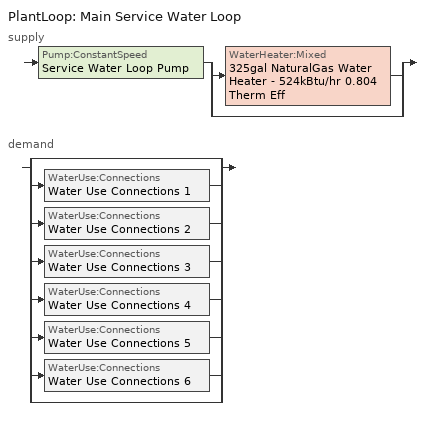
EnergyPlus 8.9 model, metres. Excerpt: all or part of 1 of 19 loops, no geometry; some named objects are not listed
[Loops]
PlantLoop 'Main Service Water Loop'
 supply: Pump:ConstantSpeed 'Service Water Loop Pump' > split
  | WaterHeater:Mixed '325gal NaturalGas Water Heater - 524kBtu/hr 0.804 Therm Eff'
  | bypass
 demand: split
  | bypass
  | WaterUse:Connections 'Water Use Connections 1'
  | WaterUse:Connections 'Water Use Connections 2'
  | WaterUse:Connections 'Water Use Connections 3'
  | WaterUse:Connections 'Water Use Connections 4'
  | WaterUse:Connections 'Water Use Connections 5'
  | WaterUse:Connections 'Water Use Connections 6'
  | bypass
[SetpointManager:Scheduled]
Service hot water setpoint manager: Control Variable=Temperature; Schedule=Service Water Loop Temp - 140F
[PlantLoop]
Main Service Water Loop: Fluid Type=Water; Plant Equipment Operation Scheme=Main Service Water Loop Operation Schemes; Maximum Loop Temperature {C}=60; Minimum Loop Temperature {C}=10; Maximum Loop Flow Rate {m3/s}=Autosize; Minimum Loop Flow Rate {m3/s}=0; Plant Loop Volume {m3}=Autocalculate; Load Distribution Scheme=Optimal; Plant Loop Demand Calculation Scheme=SingleSetpoint
[Sizing:Plant]
Main Service Water Loop: Loop Type=Heating; Design Loop Exit Temperature {C}=60; Loop Design Temperature Difference {deltaC}=5; Sizing Option=NonCoincident; Zone Timesteps in Averaging Window=1; Coincident Sizing Factor Mode=None
[Pump:ConstantSpeed]
Service Water Loop Pump: Design Flow Rate {m3/s}=Autosize; Design Pump Head {Pa}=320408; Design Power Consumption {W}=Autosize; Motor Efficiency=0.855; Fraction of Motor Inefficiencies to Fluid Stream=0; Pump Control Type=Intermittent; Design Power Sizing Method=PowerPerFlowPerPressure; Design Electric Power per Unit Flow Rate {W/(m3/s)}=348701.1; Design Shaft Power per Unit Flow Rate per Unit Head=1.28205
[PlantEquipmentOperationSchemes]
Main Service Water Loop Operation Schemes: Control Scheme Object Type 1=PlantEquipmentOperation:HeatingLoad; Control Scheme Name 1=Main Service Water Loop Heating Operation Scheme; Control Scheme Schedule Name 1=Always On Discrete
[PlantEquipmentList]
Main Service Water Loop Heating Equipment List: WaterHeater:Mixed, 325gal NaturalGas Water Heater - 524kBtu/hr 0.804 Therm Eff
[PlantEquipmentOperation:HeatingLoad]
Main Service Water Loop Heating Operation Scheme: Load Range Lower Limit 1 {W}=0; Load Range Upper Limit 1 {W}=1000000000; Range Equipment List Name 1=Main Service Water Loop Heating Equipment List
[WaterHeater:Mixed]
325gal NaturalGas Water Heater - 524kBtu/hr 0.804 Therm Eff: Tank Volume {m3}=1.22968; Setpoint Temperature Schedule=Service Water Loop Temp - 140F; Deadband Temperature Difference {deltaC}=2; Maximum Temperature Limit {C}=82.2222; Heater Control Type=Cycle; Heater Maximum Capacity {W}=153474; Heater Ignition Minimum Flow Rate {m3/s}=0; Heater Ignition Delay {s}=0; Heater Fuel Type=NaturalGas; Heater Thermal Efficiency=0.804029; Part Load Factor Curve=SWH-EFFFPLR-NECB2011; Off Cycle Parasitic Fuel Consumption Rate {W}=20; Off Cycle Parasitic Fuel Type=NaturalGas; Off Cycle Parasitic Heat Fraction to Tank=0.8; On Cycle Parasitic Fuel Consumption Rate {W}=0; On Cycle Parasitic Fuel Type=NaturalGas; On Cycle Parasitic Heat Fraction to Tank=0; Ambient Temperature Indicator=Schedule; Ambient Temperature Schedule=Water Heater Ambient Temp Schedule - 70F; Off Cycle Loss Coefficient to Ambient Temperature {W/K}=15.8993; Off Cycle Loss Fraction to Zone=1; On Cycle Loss Coefficient to Ambient Temperature {W/K}=15.8993; On Cycle Loss Fraction to Zone=1; Use Side Effectiveness=1; Source Side Effectiveness=1; Use Side Design Flow Rate {m3/s}=Autosize; Source Side Design Flow Rate {m3/s}=Autosize; Indirect Water Heating Recovery Time {hr}=1.5; Source Side Flow Control Mode=IndirectHeatPrimarySetpoint
[WaterUse:Connections]
Name | Water Use Equipment Name 1
Water Use Connections 1 | Guest room-space function Service Water Use 5.05gal/min
Water Use Connections 2 | Laboratory - classrooms-space function Service Water Use 1.42gal/min
Water Use Connections 3 | Laboratory - other-space function Service Water Use 1.42gal/min
Water Use Connections 4 | Laundry/washing area-space function Service Water Use 0.47gal/min
Water Use Connections 5 | Lobby - hotel-space function Service Water Use 0.47gal/min
Water Use Connections 6 | Lobby - space designed to ansi/ies rp-28 (used primarily by residents)-space function Service Water Use 0.47gal/min
[WaterUse:Equipment]
Name | Peak Flow Rate {m3/s} | Flow Rate Fraction Schedule | Target Temperature Schedule | Zone | Sensible Fraction Schedule | Latent Fraction Schedule
Guest room-space function Service Water Use 5.05gal/min | 0.000318674 | NECB-F-Service Water Heating | Schedule Ruleset 5 | Sp-Guest room-Space Function Sys-1 Flr-4 Sch-F HPlcmt-core ZN | Schedule Ruleset 3 | Schedule Ruleset 4
Laboratory - classrooms-space function Service Water Use 1.42gal/min | 8.96271e-05 | NECB-D-Service Water Heating | Schedule Ruleset 8 | Sp-Laboratory - classrooms-Space Function Sys-3 Flr-4 Sch-D HPlcmt-south ZN | Schedule Ruleset 6 | Schedule Ruleset 7
Laboratory - other-space function Service Water Use 1.42gal/min | 8.96271e-05 | NECB-A-Service Water Heating | Schedule Ruleset 11 | Sp-Laboratory - other-Space Function Sys-3 Flr-4 Sch-A HPlcmt-east ZN | Schedule Ruleset 9 | Schedule Ruleset 10
Laundry/washing area-space function Service Water Use 0.47gal/min | 2.98757e-05 | NECB-C-Service Water Heating | Schedule Ruleset 14 | Sp-Laundry/Washing area-Space Function Sys-3 Flr-4 Sch-C HPlcmt-north ZN | Schedule Ruleset 12 | Schedule Ruleset 13
Lobby - hotel-space function Service Water Use 0.47gal/min | 2.98757e-05 | NECB-H-Service Water Heating | Schedule Ruleset 17 | Sp-Lobby - hotel-Space Function Sys-3 Flr-3 Sch-H HPlcmt-east ZN | Schedule Ruleset 15 | Schedule Ruleset 16
Lobby - space designed to ansi/ies rp-28 (used primarily by residents)-space function Service Water Use 0.47gal/min | 2.98757e-05 | NECB-B-Service Water Heating | Schedule Ruleset 20 | Sp-Lobby - space designed to ANSI/IES RP-28 (used primarily by residents)-Space Function Sys-3 Flr-1 Sch-B HPlcmt-north ZN | Schedule Ruleset 18 | Schedule Ruleset 19
[Schedule:Day:Interval]
NECB-A-Service Water Heating Default; NECB-A-Service Water Heating Default|Wkdy Day: No, 07:00, 0.05, 08:00, 0.1, 10:00, 0.5, 16:00, 0.9, 17:00, 0.7, 18:00, 0.5, 19:00, 0.3, 22:00, 0.2, 24:00, 0.05
NECB-A-Service Water Heating Sat Day; NECB-A-Service Water Heating Sun|Hol Day; NECB-D-Service Water Heating Sat Day; NECB-D-Service Water Heating Sun|Hol Day; Schedule Day 12; Schedule Day 15; Schedule Day 18; Schedule Day 21; Schedule Day 24; Schedule Day 9: No, 24:00, 0.05
NECB-B-Service Water Heating Default; NECB-B-Service Water Heating Default|Wkdy Day: No, 01:00, 0.6, 02:00, 0.5, 09:00, 0.05, 11:00, 0.7, 12:00, 0.4, 13:00, 0.5, 15:00, 0.6, 16:00, 0.4, 18:00, 0.3, 19:00, 0.4, 20:00, 0.5, 22:00, 0.8, 24:00, 0.9
NECB-B-Service Water Heating Sat Day: No, 01:00, 0.7, 02:00, 0.6, 09:00, 0.05, 11:00, 0.7, 12:00, 0.4, 13:00, 0.5, 15:00, 0.6, 16:00, 0.4, 18:00, 0.3, 19:00, 0.4, 20:00, 0.5, 22:00, 0.8, 24:00, 0.9
NECB-B-Service Water Heating Sun|Hol Day: No, 01:00, 0.5, 02:00, 0.6, 09:00, 0.05, 11:00, 0.7, 12:00, 0.4, 13:00, 0.5, 15:00, 0.6, 16:00, 0.4, 18:00, 0.3, 19:00, 0.4, 20:00, 0.5, 22:00, 0.8, 24:00, 0.5
NECB-C-Service Water Heating Default; NECB-C-Service Water Heating Default|Wkdy Day: No, 08:00, 0.05, 09:00, 0.1, 10:00, 0.2, 11:00, 0.3, 12:00, 0.4, 16:00, 0.8, 17:00, 0.6, 18:00, 0.4, 19:00, 0.3, 21:00, 0.2, 24:00, 0.05
NECB-C-Service Water Heating Sat Day: No, 08:00, 0.05, 09:00, 0.1, 10:00, 0.2, 11:00, 0.3, 12:00, 0.5, 16:00, 0.9, 17:00, 0.7, 18:00, 0.5, 19:00, 0.3, 21:00, 0.2, 24:00, 0.05
NECB-C-Service Water Heating Sun|Hol Day: No, 08:00, 0.05, 09:00, 0.1, 10:00, 0.2, 11:00, 0.3, 12:00, 0.5, 17:00, 0.9, 18:00, 0.5, 19:00, 0.3, 24:00, 0.05
NECB-D-Service Water Heating Default; NECB-D-Service Water Heating Default|Wkdy Day: No, 08:00, 0.05, 10:00, 0.5, 16:00, 0.9, 17:00, 0.7, 18:00, 0.3, 21:00, 0.5, 22:00, 0.3, 24:00, 0.05
NECB-F-Service Water Heating Default; NECB-F-Service Water Heating Default|Wkdy Day; NECB-F-Service Water Heating Sat Day; NECB-F-Service Water Heating Sun|Hol Day: No, 01:00, 0.35, 02:00, 0.21, 03:00, 0.14, 05:00, 0.07, 06:00, 0.14, 07:00, 0.28, 08:00, 0.42, 09:00, 0.63, 10:00, 0.49, 12:00, 0.35, 13:00, 0.28, 14:00, 0.35, 15:00, 0.28, 19:00, 0.21, 20:00, 0.35, 24:00, 0.49
NECB-H-Service Water Heating Default; NECB-H-Service Water Heating Default|Wkdy Day; NECB-H-Service Water Heating Sat Day; NECB-H-Service Water Heating Sun|Hol Day: No, 24:00, 0.9
Schedule Day 10; Schedule Day 13; Schedule Day 16; Schedule Day 19; Schedule Day 22; Schedule Day 25; Service Water Loop Temp - 140F Default: No, 24:00, 60
Schedule Day 11; Schedule Day 14; Schedule Day 17; Schedule Day 20; Schedule Day 23; Schedule Day 8: No, 24:00, 0.2
Water Heater Ambient Temp Schedule - 70F Default: No, 24:00, 21.1111
[Schedule:Week:Daily]
NECB-A-Service Water Heating Week Rule - Jan1-Dec31: NECB-A-Service Water Heating Sun|Hol Day, NECB-A-Service Water Heating Default|Wkdy Day, NECB-A-Service Water Heating Default|Wkdy Day, NECB-A-Service Water Heating Default|Wkdy Day, NECB-A-Service Water Heating Default|Wkdy Day, NECB-A-Service Water Heating Default|Wkdy Day, NECB-A-Service Water Heating Sat Day, NECB-A-Service Water Heating Default, NECB-A-Service Water Heating Default, NECB-A-Service Water Heating Default, NECB-A-Service Water Heating Default, NECB-A-Service Water Heating Default
NECB-B-Service Water Heating Week Rule - Jan1-Dec31: NECB-B-Service Water Heating Sun|Hol Day, NECB-B-Service Water Heating Default|Wkdy Day, NECB-B-Service Water Heating Default|Wkdy Day, NECB-B-Service Water Heating Default|Wkdy Day, NECB-B-Service Water Heating Default|Wkdy Day, NECB-B-Service Water Heating Default|Wkdy Day, NECB-B-Service Water Heating Sat Day, NECB-B-Service Water Heating Default, NECB-B-Service Water Heating Default, NECB-B-Service Water Heating Default, NECB-B-Service Water Heating Default, NECB-B-Service Water Heating Default
NECB-C-Service Water Heating Week Rule - Jan1-Dec31: NECB-C-Service Water Heating Sun|Hol Day, NECB-C-Service Water Heating Default|Wkdy Day, NECB-C-Service Water Heating Default|Wkdy Day, NECB-C-Service Water Heating Default|Wkdy Day, NECB-C-Service Water Heating Default|Wkdy Day, NECB-C-Service Water Heating Default|Wkdy Day, NECB-C-Service Water Heating Sat Day, NECB-C-Service Water Heating Default, NECB-C-Service Water Heating Default, NECB-C-Service Water Heating Default, NECB-C-Service Water Heating Default, NECB-C-Service Water Heating Default
NECB-D-Service Water Heating Week Rule - Jan1-Dec31: NECB-D-Service Water Heating Sun|Hol Day, NECB-D-Service Water Heating Default|Wkdy Day, NECB-D-Service Water Heating Default|Wkdy Day, NECB-D-Service Water Heating Default|Wkdy Day, NECB-D-Service Water Heating Default|Wkdy Day, NECB-D-Service Water Heating Default|Wkdy Day, NECB-D-Service Water Heating Sat Day, NECB-D-Service Water Heating Default, NECB-D-Service Water Heating Default, NECB-D-Service Water Heating Default, NECB-D-Service Water Heating Default, NECB-D-Service Water Heating Default
NECB-F-Service Water Heating Week Rule - Jan1-Dec31: NECB-F-Service Water Heating Sun|Hol Day, NECB-F-Service Water Heating Default|Wkdy Day, NECB-F-Service Water Heating Default|Wkdy Day, NECB-F-Service Water Heating Default|Wkdy Day, NECB-F-Service Water Heating Default|Wkdy Day, NECB-F-Service Water Heating Default|Wkdy Day, NECB-F-Service Water Heating Sat Day, NECB-F-Service Water Heating Default, NECB-F-Service Water Heating Default, NECB-F-Service Water Heating Default, NECB-F-Service Water Heating Default, NECB-F-Service Water Heating Default
NECB-H-Service Water Heating Week Rule - Jan1-Dec31: NECB-H-Service Water Heating Sun|Hol Day, NECB-H-Service Water Heating Default|Wkdy Day, NECB-H-Service Water Heating Default|Wkdy Day, NECB-H-Service Water Heating Default|Wkdy Day, NECB-H-Service Water Heating Default|Wkdy Day, NECB-H-Service Water Heating Default|Wkdy Day, NECB-H-Service Water Heating Sat Day, NECB-H-Service Water Heating Default, NECB-H-Service Water Heating Default, NECB-H-Service Water Heating Default, NECB-H-Service Water Heating Default, NECB-H-Service Water Heating Default
Schedule Ruleset 10 Week Rule - Jan1-Dec31: Schedule Day 15, Schedule Day 15, Schedule Day 15, Schedule Day 15, Schedule Day 15, Schedule Day 15, Schedule Day 15, Schedule Day 15, Schedule Day 15, Schedule Day 15, Schedule Day 15, Schedule Day 15
Schedule Ruleset 11 Week Rule - Jan1-Dec31: Schedule Day 16, Schedule Day 16, Schedule Day 16, Schedule Day 16, Schedule Day 16, Schedule Day 16, Schedule Day 16, Schedule Day 16, Schedule Day 16, Schedule Day 16, Schedule Day 16, Schedule Day 16
Schedule Ruleset 12 Week Rule - Jan1-Dec31: Schedule Day 17, Schedule Day 17, Schedule Day 17, Schedule Day 17, Schedule Day 17, Schedule Day 17, Schedule Day 17, Schedule Day 17, Schedule Day 17, Schedule Day 17, Schedule Day 17, Schedule Day 17
Schedule Ruleset 13 Week Rule - Jan1-Dec31: Schedule Day 18, Schedule Day 18, Schedule Day 18, Schedule Day 18, Schedule Day 18, Schedule Day 18, Schedule Day 18, Schedule Day 18, Schedule Day 18, Schedule Day 18, Schedule Day 18, Schedule Day 18
Schedule Ruleset 14 Week Rule - Jan1-Dec31: Schedule Day 19, Schedule Day 19, Schedule Day 19, Schedule Day 19, Schedule Day 19, Schedule Day 19, Schedule Day 19, Schedule Day 19, Schedule Day 19, Schedule Day 19, Schedule Day 19, Schedule Day 19
Schedule Ruleset 15 Week Rule - Jan1-Dec31: Schedule Day 20, Schedule Day 20, Schedule Day 20, Schedule Day 20, Schedule Day 20, Schedule Day 20, Schedule Day 20, Schedule Day 20, Schedule Day 20, Schedule Day 20, Schedule Day 20, Schedule Day 20
Schedule Ruleset 16 Week Rule - Jan1-Dec31: Schedule Day 21, Schedule Day 21, Schedule Day 21, Schedule Day 21, Schedule Day 21, Schedule Day 21, Schedule Day 21, Schedule Day 21, Schedule Day 21, Schedule Day 21, Schedule Day 21, Schedule Day 21
Schedule Ruleset 17 Week Rule - Jan1-Dec31: Schedule Day 22, Schedule Day 22, Schedule Day 22, Schedule Day 22, Schedule Day 22, Schedule Day 22, Schedule Day 22, Schedule Day 22, Schedule Day 22, Schedule Day 22, Schedule Day 22, Schedule Day 22
Schedule Ruleset 18 Week Rule - Jan1-Dec31: Schedule Day 23, Schedule Day 23, Schedule Day 23, Schedule Day 23, Schedule Day 23, Schedule Day 23, Schedule Day 23, Schedule Day 23, Schedule Day 23, Schedule Day 23, Schedule Day 23, Schedule Day 23
Schedule Ruleset 19 Week Rule - Jan1-Dec31: Schedule Day 24, Schedule Day 24, Schedule Day 24, Schedule Day 24, Schedule Day 24, Schedule Day 24, Schedule Day 24, Schedule Day 24, Schedule Day 24, Schedule Day 24, Schedule Day 24, Schedule Day 24
Schedule Ruleset 20 Week Rule - Jan1-Dec31: Schedule Day 25, Schedule Day 25, Schedule Day 25, Schedule Day 25, Schedule Day 25, Schedule Day 25, Schedule Day 25, Schedule Day 25, Schedule Day 25, Schedule Day 25, Schedule Day 25, Schedule Day 25
Schedule Ruleset 3 Week Rule - Jan1-Dec31: Schedule Day 8, Schedule Day 8, Schedule Day 8, Schedule Day 8, Schedule Day 8, Schedule Day 8, Schedule Day 8, Schedule Day 8, Schedule Day 8, Schedule Day 8, Schedule Day 8, Schedule Day 8
Schedule Ruleset 4 Week Rule - Jan1-Dec31: Schedule Day 9, Schedule Day 9, Schedule Day 9, Schedule Day 9, Schedule Day 9, Schedule Day 9, Schedule Day 9, Schedule Day 9, Schedule Day 9, Schedule Day 9, Schedule Day 9, Schedule Day 9
Schedule Ruleset 5 Week Rule - Jan1-Dec31: Schedule Day 10, Schedule Day 10, Schedule Day 10, Schedule Day 10, Schedule Day 10, Schedule Day 10, Schedule Day 10, Schedule Day 10, Schedule Day 10, Schedule Day 10, Schedule Day 10, Schedule Day 10
Schedule Ruleset 6 Week Rule - Jan1-Dec31: Schedule Day 11, Schedule Day 11, Schedule Day 11, Schedule Day 11, Schedule Day 11, Schedule Day 11, Schedule Day 11, Schedule Day 11, Schedule Day 11, Schedule Day 11, Schedule Day 11, Schedule Day 11
Schedule Ruleset 7 Week Rule - Jan1-Dec31: Schedule Day 12, Schedule Day 12, Schedule Day 12, Schedule Day 12, Schedule Day 12, Schedule Day 12, Schedule Day 12, Schedule Day 12, Schedule Day 12, Schedule Day 12, Schedule Day 12, Schedule Day 12
Schedule Ruleset 8 Week Rule - Jan1-Dec31: Schedule Day 13, Schedule Day 13, Schedule Day 13, Schedule Day 13, Schedule Day 13, Schedule Day 13, Schedule Day 13, Schedule Day 13, Schedule Day 13, Schedule Day 13, Schedule Day 13, Schedule Day 13
Schedule Ruleset 9 Week Rule - Jan1-Dec31: Schedule Day 14, Schedule Day 14, Schedule Day 14, Schedule Day 14, Schedule Day 14, Schedule Day 14, Schedule Day 14, Schedule Day 14, Schedule Day 14, Schedule Day 14, Schedule Day 14, Schedule Day 14
Service Water Loop Temp - 140F Week Rule - Jan1-Dec31: Service Water Loop Temp - 140F Default, Service Water Loop Temp - 140F Default, Service Water Loop Temp - 140F Default, Service Water Loop Temp - 140F Default, Service Water Loop Temp - 140F Default, Service Water Loop Temp - 140F Default, Service Water Loop Temp - 140F Default, Service Water Loop Temp - 140F Default, Service Water Loop Temp - 140F Default, Service Water Loop Temp - 140F Default, Service Water Loop Temp - 140F Default, Service Water Loop Temp - 140F Default
Water Heater Ambient Temp Schedule - 70F Week Rule - Jan1-Dec31: Water Heater Ambient Temp Schedule - 70F Default, Water Heater Ambient Temp Schedule - 70F Default, Water Heater Ambient Temp Schedule - 70F Default, Water Heater Ambient Temp Schedule - 70F Default, Water Heater Ambient Temp Schedule - 70F Default, Water Heater Ambient Temp Schedule - 70F Default, Water Heater Ambient Temp Schedule - 70F Default, Water Heater Ambient Temp Schedule - 70F Default, Water Heater Ambient Temp Schedule - 70F Default, Water Heater Ambient Temp Schedule - 70F Default, Water Heater Ambient Temp Schedule - 70F Default, Water Heater Ambient Temp Schedule - 70F Default
[Schedule:Year]
NECB-A-Service Water Heating: NECB-A-Service Water Heating Week Rule - Jan1-Dec31, 1, 1, 12, 31
NECB-B-Service Water Heating: NECB-B-Service Water Heating Week Rule - Jan1-Dec31, 1, 1, 12, 31
NECB-C-Service Water Heating: NECB-C-Service Water Heating Week Rule - Jan1-Dec31, 1, 1, 12, 31
NECB-D-Service Water Heating: NECB-D-Service Water Heating Week Rule - Jan1-Dec31, 1, 1, 12, 31
NECB-F-Service Water Heating: NECB-F-Service Water Heating Week Rule - Jan1-Dec31, 1, 1, 12, 31
NECB-H-Service Water Heating: NECB-H-Service Water Heating Week Rule - Jan1-Dec31, 1, 1, 12, 31
Schedule Ruleset 10: Schedule Ruleset 10 Week Rule - Jan1-Dec31, 1, 1, 12, 31
Schedule Ruleset 11: Schedule Ruleset 11 Week Rule - Jan1-Dec31, 1, 1, 12, 31
Schedule Ruleset 12: Schedule Ruleset 12 Week Rule - Jan1-Dec31, 1, 1, 12, 31
Schedule Ruleset 13: Schedule Ruleset 13 Week Rule - Jan1-Dec31, 1, 1, 12, 31
Schedule Ruleset 14: Schedule Ruleset 14 Week Rule - Jan1-Dec31, 1, 1, 12, 31
Schedule Ruleset 15: Schedule Ruleset 15 Week Rule - Jan1-Dec31, 1, 1, 12, 31
Schedule Ruleset 16: Schedule Ruleset 16 Week Rule - Jan1-Dec31, 1, 1, 12, 31
Schedule Ruleset 17: Schedule Ruleset 17 Week Rule - Jan1-Dec31, 1, 1, 12, 31
Schedule Ruleset 18: Schedule Ruleset 18 Week Rule - Jan1-Dec31, 1, 1, 12, 31
Schedule Ruleset 19: Schedule Ruleset 19 Week Rule - Jan1-Dec31, 1, 1, 12, 31
Schedule Ruleset 20: Schedule Ruleset 20 Week Rule - Jan1-Dec31, 1, 1, 12, 31
Schedule Ruleset 3: Schedule Ruleset 3 Week Rule - Jan1-Dec31, 1, 1, 12, 31
Schedule Ruleset 4: Schedule Ruleset 4 Week Rule - Jan1-Dec31, 1, 1, 12, 31
Schedule Ruleset 5: Schedule Ruleset 5 Week Rule - Jan1-Dec31, 1, 1, 12, 31
Schedule Ruleset 6: Schedule Ruleset 6 Week Rule - Jan1-Dec31, 1, 1, 12, 31
Schedule Ruleset 7: Schedule Ruleset 7 Week Rule - Jan1-Dec31, 1, 1, 12, 31
Schedule Ruleset 8: Schedule Ruleset 8 Week Rule - Jan1-Dec31, 1, 1, 12, 31
Schedule Ruleset 9: Schedule Ruleset 9 Week Rule - Jan1-Dec31, 1, 1, 12, 31
Service Water Loop Temp - 140F: Service Water Loop Temp - 140F Week Rule - Jan1-Dec31, 1, 1, 12, 31
Water Heater Ambient Temp Schedule - 70F: Water Heater Ambient Temp Schedule - 70F Week Rule - Jan1-Dec31, 1, 1, 12, 31
[Schedule:Constant]
Always On Discrete: Hourly Value=1
[Curve:Cubic]
SWH-EFFFPLR-NECB2011: Coefficient1 Constant=0.7576; Coefficient2 x=1.0071; Coefficient3 x**2=-1.4443; Coefficient4 x**3=0.6844; Minimum Value of x {BasedOnField A2}=0; Maximum Value of x {BasedOnField A2}=1
